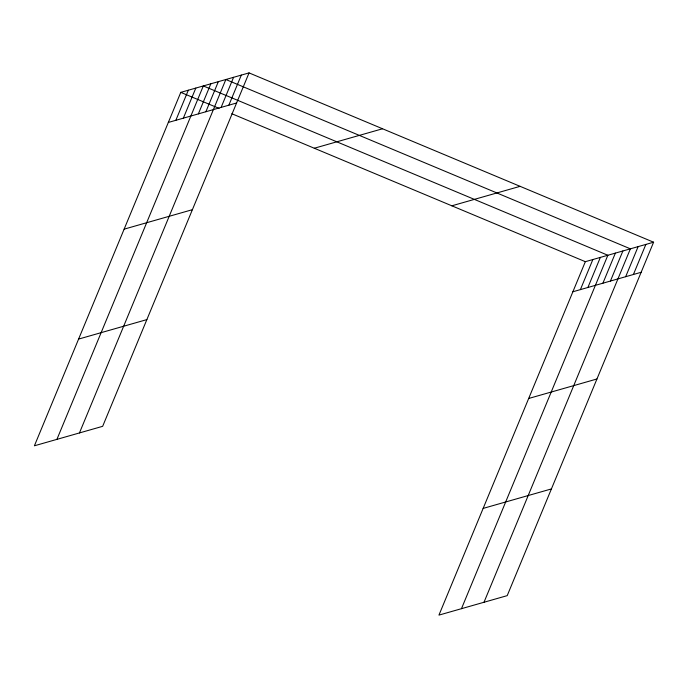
<?xml version="1.0" encoding="UTF-8"?>
<svg xmlns="http://www.w3.org/2000/svg" width="688" height="688" viewBox="0 0 688 688"><rect width="100%" height="100%" fill="white"/><g stroke="black" fill="none" stroke-linecap="round" stroke-linejoin="round"><path stroke-width="1.03" d="M249.056 72.894L180.789 92.364L34.4 445.79L102.658 426.319L249.056 72.894L653.6 242.21L507.211 595.636L438.944 615.106L585.342 261.681L653.6 242.21M175.844 120.305L188.306 90.223M183.352 118.164L195.813 88.081M56.923 439.365L203.321 85.94L607.865 255.257L461.467 608.682M198.368 113.881L210.829 83.798M205.875 111.74L218.337 81.657M79.455 432.941L225.845 79.516L630.389 248.832L483.999 602.258M221.123 107.388L233.585 77.305M228.855 105.178L241.316 75.095M580.388 289.622L592.85 259.539M587.896 287.481L600.357 257.398M602.912 283.198L615.373 253.115M610.419 281.057L622.881 250.974M625.667 276.705L638.129 246.622M633.407 274.503L645.86 244.412M168.336 122.447L236.595 102.976M314.296 148.238L382.554 128.768M124.132 229.156L192.399 209.677M451.835 205.807L520.102 186.336M78.595 339.089L146.862 319.61M572.88 291.764L641.139 272.293M528.676 398.472L596.943 378.993M483.139 508.406L551.406 488.927M180.789 92.364L219.076 108.386M231.839 113.726L585.342 261.681"/></g></svg>
